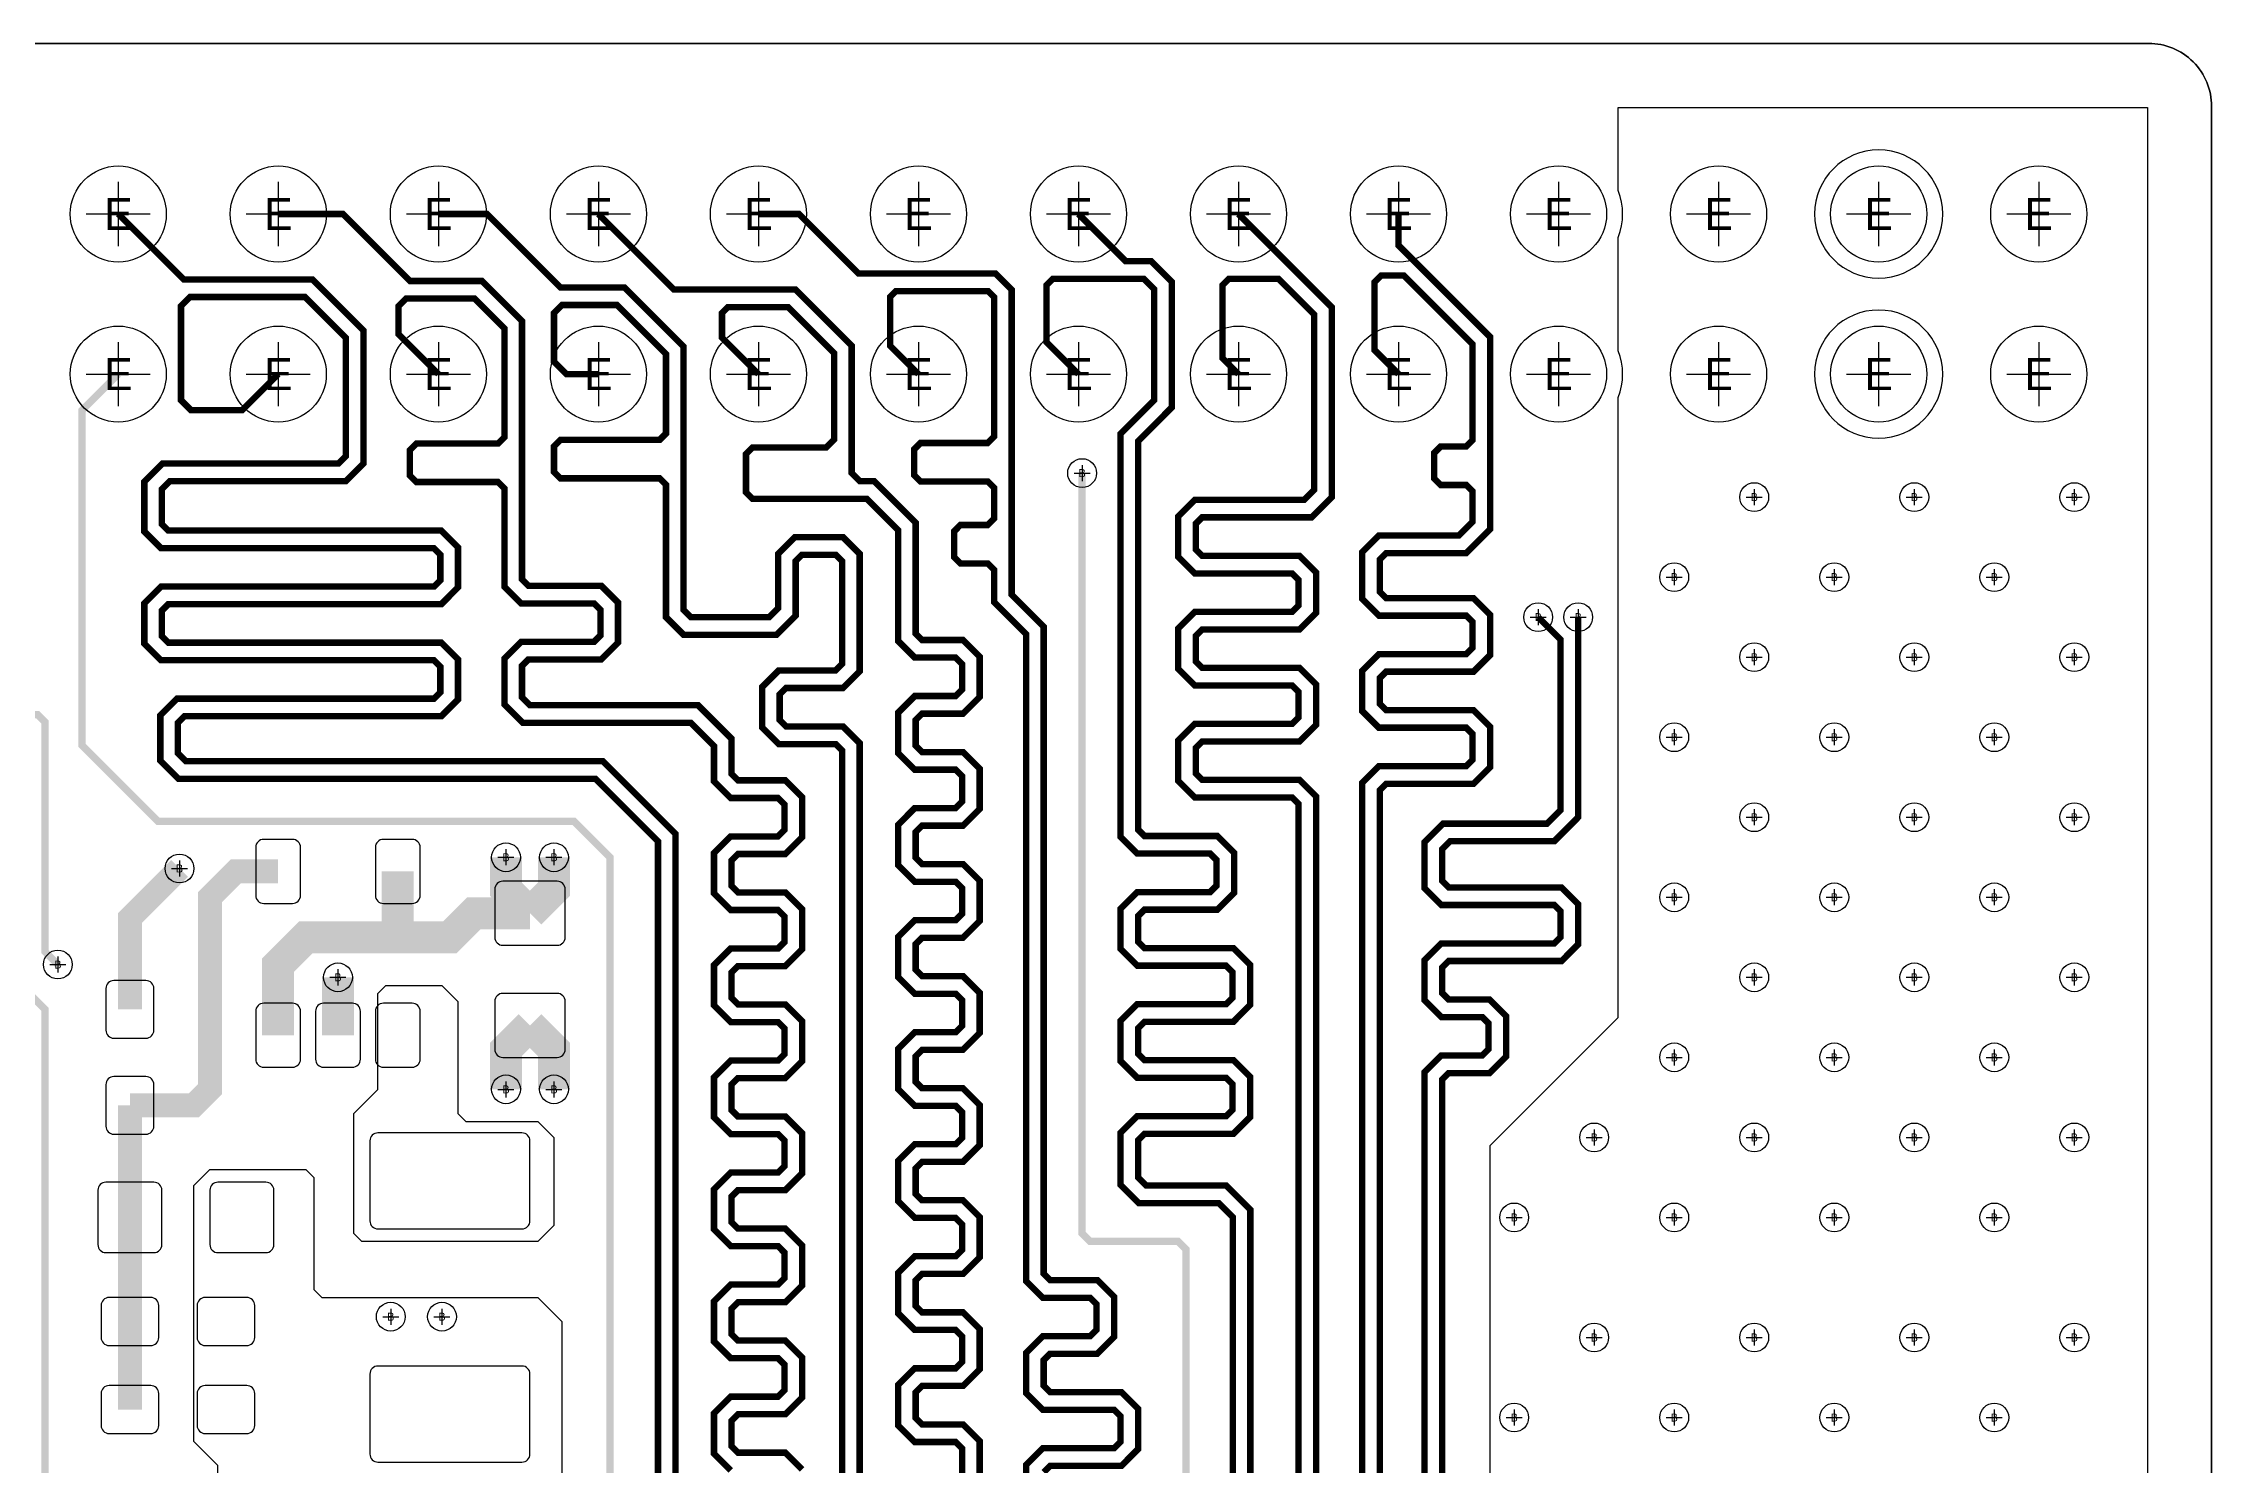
# Model space of a CAD drawing. Extents: x 9975 to 15325, y 4646 to 10805.
# Drawn here: x 12031 to 13386, y 6396 to 7283 of the extents above; entities that cross this region are included whole.
import ezdxf
from ezdxf.enums import TextEntityAlignment as Align

# ---------------------------------------------------------------- set-up
doc = ezdxf.new("R2010")
doc.units = 0
doc.layers.add('LX16-DDR', color=9, linetype='CONTINUOUS')

# ---------------------------------------------------------------- blocks, each defined once
blk = doc.blocks.new('FIGURE_CROSS')
for points in [[(0, 0.5), (0, -0.5)], [(-0.5, 0), (0.5, 0)]]:
    blk.add_lwpolyline(points)

msp = doc.modelspace()

# ---------------------------------------------------------------- linework, layer by layer
at = {"layer": 'LX16-DDR'}
for points in [[(10118.09, 4645.66), (13346.43, 4645.66, 0.414214), (13385.8, 4685.03), (13385.8, 7244.08, 0.414214), (13346.43, 7283.45), (10118.09, 7283.45, 0.414214), (10078.72, 7244.08), (10078.72, 4685.03, 0.414214)], [(10078.72, 7244.08, -0.414214), (10118.09, 7283.45), (13346.43, 7283.45, -0.414214), (13385.8, 7244.08), (13385.8, 4685.03, -0.414214), (13346.43, 4645.66), (10118.09, 4645.66, -0.414214), (10078.72, 4685.03)], [(10078.72, 4685.03), (10078.72, 7244.08, -0.414214), (10118.09, 7283.45), (13346.43, 7283.45, -0.414214), (13385.8, 7244.08), (13385.8, 4685.03, -0.414214), (13346.43, 4645.66), (10118.09, 4645.66, -0.414214)], [(12935, 4685.67), (12935, 4733.13, -0.778442), (12942.52, 4735.03, 3.9599), (12942.52, 4773.03, -0.778442), (12935, 4774.93), (12935, 4833.13, -0.778442), (12942.52, 4835.03, 3.9599), (12942.52, 4873.03, -0.778442), (12935, 4874.93), (12935, 6595), (13015, 6675), (13015, 7062.26, 0.188927), (13015, 7091.46), (13015, 7162.26, 0.188927), (13015, 7191.46), (13015, 7243.44), (13345.79, 7243.44), (13345.79, 4685.67)], [(13217.76, 7176.86, 1), (13137.72, 7176.86, 1)], [(13217.76, 7076.86, 1), (13137.72, 7076.86, 1)], [(12168.6, 6746.18), (12186.6, 6746.18, 0.414214), (12191.6, 6751.18), (12191.6, 6781.18, 0.414214), (12186.6, 6786.18), (12168.6, 6786.18, 0.414214), (12163.6, 6781.18), (12163.6, 6751.18, 0.414214)], [(12243.4, 6746.18), (12261.4, 6746.18, 0.414214), (12266.4, 6751.18), (12266.4, 6781.18, 0.414214), (12261.4, 6786.18), (12243.4, 6786.18, 0.414214), (12238.4, 6781.18), (12238.4, 6751.18, 0.414214)], [(12313, 6755), (12313, 6725, 0.414214), (12318, 6720), (12352, 6720, 0.414214), (12357, 6725), (12357, 6755, 0.414214), (12352, 6760), (12318, 6760, 0.414214)], [(12070, 6693), (12070, 6667, 0.414214), (12075, 6662), (12095, 6662, 0.414214), (12100, 6667), (12100, 6693, 0.414214), (12095, 6698), (12075, 6698, 0.414214)], [(12230, 6535), (12225, 6540), (12225, 6615), (12240, 6630), (12240, 6690), (12245, 6695), (12280, 6695), (12290, 6685), (12290, 6615), (12295, 6610), (12319.26, 6610, 0.018494), (12320.74, 6610), (12340, 6610), (12350, 6600), (12350, 6545), (12340, 6535)], [(12168.6, 6643.82), (12186.6, 6643.82, 0.414214), (12191.6, 6648.82), (12191.6, 6678.82, 0.414214), (12186.6, 6683.82), (12168.6, 6683.82, 0.414214), (12163.6, 6678.82), (12163.6, 6648.82, 0.414214)], [(12206, 6643.82), (12224, 6643.82, 0.414214), (12229, 6648.82), (12229, 6678.82, 0.414214), (12224, 6683.82), (12206, 6683.82, 0.414214), (12201, 6678.82), (12201, 6648.82, 0.414214)], [(12243.4, 6643.82), (12261.4, 6643.82, 0.414214), (12266.4, 6648.82), (12266.4, 6678.82, 0.414214), (12261.4, 6683.82), (12243.4, 6683.82, 0.414214), (12238.4, 6678.82), (12238.4, 6648.82, 0.414214)], [(12313, 6685), (12313, 6655, 0.414214), (12318, 6650), (12352, 6650, 0.414214), (12357, 6655), (12357, 6685, 0.414214), (12352, 6690), (12318, 6690, 0.414214)], [(12070, 6633), (12070, 6607, 0.414214), (12075, 6602), (12095, 6602, 0.414214), (12100, 6607), (12100, 6633, 0.414214), (12095, 6638), (12075, 6638, 0.414214)], [(12235, 6597.83), (12235, 6547.83, 0.414214), (12240, 6542.83), (12330, 6542.83, 0.414214), (12335, 6547.83), (12335, 6597.83, 0.414214), (12330, 6602.83), (12240, 6602.83, 0.414214)], [(12100, 6572), (12070, 6572, 0.414214), (12065, 6567), (12065, 6533, 0.414214), (12070, 6528), (12100, 6528, 0.414214), (12105, 6533), (12105, 6567, 0.414214)], [(12170, 6572), (12140, 6572, 0.414214), (12135, 6567), (12135, 6533, 0.414214), (12140, 6528), (12170, 6528, 0.414214), (12175, 6533), (12175, 6567, 0.414214)], [(12098, 6500), (12072, 6500, 0.414214), (12067, 6495), (12067, 6475, 0.414214), (12072, 6470), (12098, 6470, 0.414214), (12103, 6475), (12103, 6495, 0.414214)], [(12158, 6500), (12132, 6500, 0.414214), (12127, 6495), (12127, 6475, 0.414214), (12132, 6470), (12158, 6470, 0.414214), (12163, 6475), (12163, 6495, 0.414214)], [(12235, 6452.17), (12235, 6402.17, 0.414214), (12240, 6397.17), (12330, 6397.17, 0.414214), (12335, 6402.17), (12335, 6452.17, 0.414214), (12330, 6457.17), (12240, 6457.17, 0.414214)], [(12072, 6415), (12098, 6415, 0.414214), (12103, 6420), (12103, 6440, 0.414214), (12098, 6445), (12072, 6445, 0.414214), (12067, 6440), (12067, 6420, 0.414214)], [(12132, 6415), (12158, 6415, 0.414214), (12163, 6420), (12163, 6440, 0.414214), (12158, 6445), (12132, 6445, 0.414214), (12127, 6440), (12127, 6420, 0.414214)]]:
    msp.add_lwpolyline(points, format="xyb", close=True, dxfattribs=at)
for points, const_width in [([(12077.74, 7176.86), (12118.6, 7136), (12199, 7136), (12231, 7104), (12231, 7021), (12220, 7010), (12110, 7010), (12105, 7005), (12105, 6983.09), (12109, 6979.09), (12279.56, 6979.09), (12290, 6968.65), (12290, 6943.53), (12279.56, 6933.09), (12109, 6933.09), (12105, 6929.09), (12105, 6913.09), (12109, 6909.09), (12279.56, 6909.09), (12290, 6898.65), (12290, 6873.53), (12279.56, 6863.09), (12119, 6863.09), (12115, 6859.09), (12115, 6840), (12120, 6835), (12380.56, 6835), (12426, 6789.56), (12426, 6055.44)], 4), ([(12505, 6392.61), (12494.56, 6403.05), (12465, 6403.05), (12461, 6407.05), (12461, 6423.05), (12465, 6427.05), (12494.56, 6427.05), (12505, 6437.49), (12505, 6462.61), (12494.56, 6473.05), (12465, 6473.05), (12461, 6477.05), (12461, 6493.05), (12465, 6497.05), (12494.56, 6497.05), (12505, 6507.49), (12505, 6532.61), (12494.56, 6543.05), (12465, 6543.05), (12461, 6547.05), (12461, 6563.05), (12465, 6567.05), (12494.56, 6567.05), (12505, 6577.49), (12505, 6602.61), (12494.56, 6613.05), (12465, 6613.05), (12461, 6617.05), (12461, 6633.05), (12465, 6637.05), (12494.56, 6637.05), (12505, 6647.49), (12505, 6672.61), (12494.56, 6683.05), (12465, 6683.05), (12461, 6687.05), (12461, 6703.05), (12465, 6707.05), (12494.56, 6707.05), (12505, 6717.49), (12505, 6742.61), (12494.56, 6753.05), (12465, 6753.05), (12461, 6757.05), (12461, 6773.05), (12465, 6777.05), (12494.56, 6777.05), (12505, 6787.49), (12505, 6812.61), (12494.56, 6823.05), (12465, 6823.05), (12461, 6827.05), (12461, 6849), (12440, 6870), (12335, 6870), (12330, 6875), (12330, 6894.59), (12334, 6898.59), (12379.56, 6898.59), (12390, 6909.03), (12390, 6934.15), (12379.56, 6944.59), (12334, 6944.59), (12330, 6948.59), (12330, 7110), (12305, 7135), (12260, 7135), (12218.14, 7176.86), (12177.74, 7176.86)], 4), ([(12541, 6386.62), (12541, 6846.29), (12530.56, 6856.73), (12495, 6856.73), (12491, 6860.73), (12491, 6876.73), (12495, 6880.73), (12530.56, 6880.73), (12541, 6891.17), (12541, 6964.56), (12530.56, 6975), (12500.44, 6975), (12490, 6964.56), (12490, 6930.56), (12484.44, 6925), (12435.56, 6925), (12431, 6929.56), (12431, 7094), (12394, 7131), (12354, 7131), (12308.14, 7176.86), (12277.74, 7176.86)], 4), ([(12616, 6129.28), (12616, 6410.29), (12605.56, 6420.73), (12580, 6420.73), (12576, 6424.73), (12576, 6440.73), (12580, 6444.73), (12605.56, 6444.73), (12616, 6455.17), (12616, 6480.29), (12605.56, 6490.73), (12580, 6490.73), (12576, 6494.73), (12576, 6510.73), (12580, 6514.73), (12605.56, 6514.73), (12616, 6525.17), (12616, 6550.29), (12605.56, 6560.73), (12580, 6560.73), (12576, 6564.73), (12576, 6580.73), (12580, 6584.73), (12605.56, 6584.73), (12616, 6595.17), (12616, 6620.29), (12605.56, 6630.73), (12580, 6630.73), (12576, 6634.73), (12576, 6650.73), (12580, 6654.73), (12605.56, 6654.73), (12616, 6665.17), (12616, 6690.29), (12605.56, 6700.73), (12580, 6700.73), (12576, 6704.73), (12576, 6720.73), (12580, 6724.73), (12605.56, 6724.73), (12616, 6735.17), (12616, 6760.29), (12605.56, 6770.73), (12580, 6770.73), (12576, 6774.73), (12576, 6790.73), (12580, 6794.73), (12605.56, 6794.73), (12616, 6805.17), (12616, 6830.29), (12605.56, 6840.73), (12580, 6840.73), (12576, 6844.73), (12576, 6860.73), (12580, 6864.73), (12605.56, 6864.73), (12616, 6875.17), (12616, 6900.29), (12605.56, 6910.73), (12580, 6910.73), (12576, 6914.73), (12576, 6984), (12550, 7010), (12541, 7010), (12536, 7015), (12536, 7094.56), (12500.92, 7129.64), (12424.96, 7129.64), (12377.74, 7176.86)], 4), ([(12656, 6390.86), (12660, 6394.86), (12704.56, 6394.86), (12715, 6405.3), (12715, 6430.42), (12704.56, 6440.86), (12660, 6440.86), (12656, 6444.86), (12656, 6460.86), (12660, 6464.86), (12689.56, 6464.86), (12700, 6475.3), (12700, 6500.42), (12689.56, 6510.86), (12660, 6510.86), (12656, 6514.86), (12656, 6919), (12636, 6939), (12636, 7129.56), (12625.92, 7139.64), (12540.36, 7139.64), (12503.14, 7176.86), (12477.74, 7176.86)], 4), ([(12785.13, 5530.13), (12785.13, 6554.87), (12770, 6570), (12720, 6570), (12715, 6575), (12715, 6598.28), (12719, 6602.28), (12774.56, 6602.28), (12785, 6612.72), (12785, 6637.84), (12774.56, 6648.28), (12719, 6648.28), (12715, 6652.28), (12715, 6668.28), (12719, 6672.28), (12774.56, 6672.28), (12785, 6682.72), (12785, 6707.84), (12774.56, 6718.28), (12719, 6718.28), (12715, 6722.28), (12715, 6738.28), (12719, 6742.28), (12764.56, 6742.28), (12775, 6752.72), (12775, 6777.84), (12764.56, 6788.28), (12719, 6788.28), (12715, 6792.28), (12715, 7035), (12736, 7056), (12736, 7134.56), (12723.2, 7147.36), (12707.24, 7147.36), (12677.74, 7176.86)], 4), ([(12777.74, 7176.86), (12836, 7118.6), (12836, 7000), (12823.35, 6987.35), (12755, 6987.35), (12751, 6983.35), (12751, 6967.35), (12755, 6963.35), (12815.82, 6963.35), (12826.26, 6952.91), (12826.26, 6927.79), (12815.82, 6917.35), (12755, 6917.35), (12751, 6913.35), (12751, 6897.35), (12755, 6893.35), (12815.82, 6893.35), (12826.26, 6882.91), (12826.26, 6857.79), (12815.82, 6847.35), (12755, 6847.35), (12751, 6843.35), (12751, 6827.35), (12755, 6823.35), (12815.82, 6823.35), (12826.26, 6812.91), (12826.26, 5515.7)], 4), ([(12866, 5494.18), (12866, 6816.95), (12870, 6820.95), (12924.56, 6820.95), (12935, 6831.39), (12935, 6856.51), (12924.56, 6866.95), (12870, 6866.95), (12866, 6870.95), (12866, 6886.95), (12870, 6890.95), (12924.56, 6890.95), (12935, 6901.39), (12935, 6926.51), (12924.56, 6936.95), (12870, 6936.95), (12866, 6940.95), (12866, 6961), (12870, 6965), (12920, 6965), (12935, 6980), (12935, 7100), (12877.74, 7157.26), (12877.74, 7176.86)], 4), ([(12855, 5498.74), (12855, 6821.51), (12865.44, 6831.95), (12920, 6831.95), (12924, 6835.95), (12924, 6851.95), (12920, 6855.95), (12865.44, 6855.95), (12855, 6866.39), (12855, 6891.51), (12865.44, 6901.95), (12920, 6901.95), (12924, 6905.95), (12924, 6921.95), (12920, 6925.95), (12865.44, 6925.95), (12855, 6936.39), (12855, 6965.56), (12865.44, 6976), (12915.44, 6976), (12924, 6984.56), (12924, 7003.58), (12920, 7007.58), (12904, 7007.58), (12900, 7011.58), (12900, 7027.58), (12904, 7031.58), (12920, 7031.58), (12924, 7035.58), (12924, 7095.44), (12881.08, 7138.36), (12866.74, 7138.36), (12862.74, 7134.36), (12862.74, 7091.86), (12877.74, 7076.86)], 4), ([(12177.74, 7076.86), (12155.24, 7054.36), (12123.14, 7054.36), (12116.95, 7060.55), (12116.95, 7119.45), (12122.5, 7125), (12194.44, 7125), (12220, 7099.44), (12220, 7025.56), (12215.44, 7021), (12105.44, 7021), (12094, 7009.56), (12094, 6978.53), (12104.44, 6968.09), (12275, 6968.09), (12279, 6964.09), (12279, 6948.09), (12275, 6944.09), (12104.44, 6944.09), (12094, 6933.65), (12094, 6908.53), (12104.44, 6898.09), (12275, 6898.09), (12279, 6894.09), (12279, 6878.09), (12275, 6874.09), (12114.44, 6874.09), (12104, 6863.65), (12104, 6835.44), (12115.44, 6824), (12376, 6824), (12415, 6785), (12415, 6060)], 4), ([(12645, 6370.3), (12645, 6395.42), (12655.44, 6405.86), (12700, 6405.86), (12704, 6409.86), (12704, 6425.86), (12700, 6429.86), (12655.44, 6429.86), (12645, 6440.3), (12645, 6465.42), (12655.44, 6475.86), (12685, 6475.86), (12689, 6479.86), (12689, 6495.86), (12685, 6499.86), (12655.44, 6499.86), (12645, 6510.3), (12645, 6914.44), (12625, 6934.44), (12625, 6954.58), (12621, 6958.58), (12604, 6958.58), (12600, 6962.58), (12600, 6978.58), (12604, 6982.58), (12621, 6982.58), (12625, 6986.58), (12625, 7005.79), (12621, 7009.79), (12579, 7009.79), (12575, 7013.79), (12575, 7029.79), (12579, 7033.79), (12621, 7033.79), (12625, 7037.79), (12625, 7125), (12621.36, 7128.64), (12563.64, 7128.64), (12560, 7125), (12560, 7094.6), (12577.74, 7076.86)], 4), ([(12774.13, 5534.69), (12774.13, 6550.31), (12765.44, 6559), (12715.44, 6559), (12704, 6570.44), (12704, 6602.84), (12714.44, 6613.28), (12770, 6613.28), (12774, 6617.28), (12774, 6633.28), (12770, 6637.28), (12714.44, 6637.28), (12704, 6647.72), (12704, 6672.84), (12714.44, 6683.28), (12770, 6683.28), (12774, 6687.28), (12774, 6703.28), (12770, 6707.28), (12714.44, 6707.28), (12704, 6717.72), (12704, 6742.84), (12714.44, 6753.28), (12760, 6753.28), (12764, 6757.28), (12764, 6773.28), (12760, 6777.28), (12714.44, 6777.28), (12704, 6787.72), (12704, 7039.56), (12725, 7060.56), (12725, 7130), (12718.64, 7136.36), (12661.74, 7136.36), (12657.74, 7132.36), (12657.74, 7096.86), (12677.74, 7076.86)], 4), ([(12777.74, 7076.86), (12767.74, 7086.86), (12767.74, 7132.36), (12771.74, 7136.36), (12802.68, 7136.36), (12825, 7114.04), (12825, 7004.56), (12818.79, 6998.35), (12750.44, 6998.35), (12740, 6987.91), (12740, 6962.79), (12750.44, 6952.35), (12811.26, 6952.35), (12815.26, 6948.35), (12815.26, 6932.35), (12811.26, 6928.35), (12750.44, 6928.35), (12740, 6917.91), (12740, 6892.79), (12750.44, 6882.35), (12811.26, 6882.35), (12815.26, 6878.35), (12815.26, 6862.35), (12811.26, 6858.35), (12750.44, 6858.35), (12740, 6847.91), (12740, 6822.79), (12750.44, 6812.35), (12811.26, 6812.35), (12815.26, 6808.35), (12815.26, 5520.26)], 4), ([(12460.44, 6392.05), (12450, 6402.49), (12450, 6427.61), (12460.44, 6438.05), (12490, 6438.05), (12494, 6442.05), (12494, 6458.05), (12490, 6462.05), (12460.44, 6462.05), (12450, 6472.49), (12450, 6497.61), (12460.44, 6508.05), (12490, 6508.05), (12494, 6512.05), (12494, 6528.05), (12490, 6532.05), (12460.44, 6532.05), (12450, 6542.49), (12450, 6567.61), (12460.44, 6578.05), (12490, 6578.05), (12494, 6582.05), (12494, 6598.05), (12490, 6602.05), (12460.44, 6602.05), (12450, 6612.49), (12450, 6637.61), (12460.44, 6648.05), (12490, 6648.05), (12494, 6652.05), (12494, 6668.05), (12490, 6672.05), (12460.44, 6672.05), (12450, 6682.49), (12450, 6707.61), (12460.44, 6718.05), (12490, 6718.05), (12494, 6722.05), (12494, 6738.05), (12490, 6742.05), (12460.44, 6742.05), (12450, 6752.49), (12450, 6777.61), (12460.44, 6788.05), (12490, 6788.05), (12494, 6792.05), (12494, 6808.05), (12490, 6812.05), (12460.44, 6812.05), (12450, 6822.49), (12450, 6844.44), (12435.44, 6859), (12330.44, 6859), (12319, 6870.44), (12319, 6899.15), (12329.44, 6909.59), (12375, 6909.59), (12379, 6913.59), (12379, 6929.59), (12375, 6933.59), (12329.44, 6933.59), (12319, 6944.03), (12319, 7005.42), (12315, 7009.42), (12264, 7009.42), (12260, 7013.42), (12260, 7029.42), (12264, 7033.42), (12315, 7033.42), (12319, 7037.42), (12319, 7105.44), (12300.44, 7124), (12257.55, 7124), (12252.83, 7119.28), (12252.83, 7101.77), (12277.74, 7076.86)], 4), ([(12530, 6382.06), (12530, 6841.73), (12526, 6845.73), (12490.44, 6845.73), (12480, 6856.17), (12480, 6881.29), (12490.44, 6891.73), (12526, 6891.73), (12530, 6895.73), (12530, 6960), (12526, 6964), (12505, 6964), (12501, 6960), (12501, 6926), (12489, 6914), (12431, 6914), (12420, 6925), (12420, 7007.75), (12416, 7011.75), (12354, 7011.75), (12350, 7015.75), (12350, 7031.75), (12354, 7035.75), (12416, 7035.75), (12420, 7039.75), (12420, 7089.44), (12389.44, 7120), (12355, 7120), (12350, 7115), (12350, 7084.6), (12357.74, 7076.86), (12377.74, 7076.86)], 4), ([(12605, 6124.72), (12605, 6405.73), (12601, 6409.73), (12575.44, 6409.73), (12565, 6420.17), (12565, 6445.29), (12575.44, 6455.73), (12601, 6455.73), (12605, 6459.73), (12605, 6475.73), (12601, 6479.73), (12575.44, 6479.73), (12565, 6490.17), (12565, 6515.29), (12575.44, 6525.73), (12601, 6525.73), (12605, 6529.73), (12605, 6545.73), (12601, 6549.73), (12575.44, 6549.73), (12565, 6560.17), (12565, 6585.29), (12575.44, 6595.73), (12601, 6595.73), (12605, 6599.73), (12605, 6615.73), (12601, 6619.73), (12575.44, 6619.73), (12565, 6630.17), (12565, 6655.29), (12575.44, 6665.73), (12601, 6665.73), (12605, 6669.73), (12605, 6685.73), (12601, 6689.73), (12575.44, 6689.73), (12565, 6700.17), (12565, 6725.29), (12575.44, 6735.73), (12601, 6735.73), (12605, 6739.73), (12605, 6755.73), (12601, 6759.73), (12575.44, 6759.73), (12565, 6770.17), (12565, 6795.29), (12575.44, 6805.73), (12601, 6805.73), (12605, 6809.73), (12605, 6825.73), (12601, 6829.73), (12575.44, 6829.73), (12565, 6840.17), (12565, 6865.29), (12575.44, 6875.73), (12601, 6875.73), (12605, 6879.73), (12605, 6895.73), (12601, 6899.73), (12575.44, 6899.73), (12565, 6910.17), (12565, 6979.44), (12545.44, 6999), (12474, 6999), (12470, 7003), (12470, 7027), (12474, 7031), (12520, 7031), (12525, 7036), (12525, 7090), (12496.36, 7118.64), (12458.64, 7118.64), (12455, 7115), (12455, 7099.6), (12477.74, 7076.86)], 4), ([(12077.74, 7076.86), (12055, 7054.12), (12055, 6845), (12102.5, 6797.5), (12362.5, 6797.5), (12385, 6775), (12385, 6075), (12210, 5900), (12210, 5840), (12185, 5815), (12185, 5806.89), (12120.28, 5742.17)], 4.6), ([(12680, 7015), (12680, 6540), (12685, 6535), (12740, 6535), (12745, 6530), (12745, 5550), (12680, 5485), (12101.85, 5485), (12080.91, 5505.94)], 4.6), ([(12965, 6925), (12979, 6911), (12979, 6804.56), (12970.44, 6796), (12905.44, 6796), (12894, 6784.56), (12894, 6755.63), (12904.44, 6745.19), (12975, 6745.19), (12979, 6741.19), (12979, 6725.19), (12975, 6721.19), (12904.44, 6721.19), (12894, 6710.75), (12894, 6685.63), (12904.44, 6675.19), (12930, 6675.19), (12934, 6671.19), (12934, 6655.19), (12930, 6651.19), (12904.44, 6651.19), (12894, 6640.75), (12894, 5479)], 4), ([(12990, 6925), (12990, 6800), (12975, 6785), (12910, 6785), (12905, 6780), (12905, 6760.19), (12909, 6756.19), (12979.56, 6756.19), (12990, 6745.75), (12990, 6720.63), (12979.56, 6710.19), (12909, 6710.19), (12905, 6706.19), (12905, 6690.19), (12909, 6686.19), (12934.56, 6686.19), (12945, 6675.75), (12945, 6650.63), (12934.56, 6640.19), (12909, 6640.19), (12905, 6636.19), (12905, 5474.44)], 4), ([(12120.28, 5820.91), (12125.91, 5820.91), (12156, 5851), (12156, 5904), (12076, 5984), (12076, 6308), (12032, 6352), (12032, 6680), (12024, 6688), (12016, 6688), (12012, 6692), (12012, 6859.4), (12016.6, 6864), (12027.4, 6864), (12032, 6859.4), (12032, 6716), (12040, 6708)], 4.6), ([(12085, 6680), (12085, 6737), (12116, 6768)], 15), ([(12252.4, 6766.18), (12252.4, 6725)], 20), ([(12335, 6740), (12320, 6755), (12320, 6775)], 20), ([(12350, 6775), (12350, 6755), (12335, 6740)], 20), ([(12085, 6620), (12125, 6620), (12135, 6630), (12135, 6750), (12151.18, 6766.18), (12177.6, 6766.18)], 15), ([(12252.4, 6725), (12285, 6725), (12300, 6740), (12335, 6740)], 20), ([(12177.6, 6663.82), (12177.6, 6707.6), (12195, 6725), (12252.4, 6725)], 20), ([(12215, 6663.82), (12215, 6700)], 20), ([(12335, 6670), (12320, 6655), (12320, 6630)], 20), ([(12335, 6670), (12350, 6655), (12350, 6630)], 20), ([(12085, 6550), (12085, 6620)], 15), ([(12085, 6485), (12085, 6550)], 15), ([(12085, 6430), (12085, 6485)], 15)]:
    msp.add_lwpolyline(points, dxfattribs=dict(at, const_width=const_width))
msp.add_lwpolyline([(12140, 6395), (12125, 6410), (12125, 6570), (12135, 6580), (12195, 6580), (12200, 6575), (12200, 6505), (12205, 6500), (12340, 6500), (12355, 6485), (12355, 6335), (12350, 6330), (12145, 6330), (12140, 6335)], close=True, dxfattribs=at)
for centre, radius in [((12077.74, 7176.86), 30), ((12177.74, 7176.86), 30), ((12277.74, 7176.86), 30), ((12377.74, 7176.86), 30), ((12477.74, 7176.86), 30), ((12577.74, 7176.86), 30), ((12677.74, 7176.86), 30), ((12777.74, 7176.86), 30), ((12877.74, 7176.86), 30), ((12977.74, 7176.86), 30), ((13077.74, 7176.86), 30), ((13177.74, 7176.86), 30), ((13277.74, 7176.86), 30), ((12077.74, 7076.86), 30), ((12177.74, 7076.86), 30), ((12277.74, 7076.86), 30), ((12377.74, 7076.86), 30), ((12477.74, 7076.86), 30), ((12577.74, 7076.86), 30), ((12677.74, 7076.86), 30), ((12777.74, 7076.86), 30), ((12877.74, 7076.86), 30), ((12977.74, 7076.86), 30), ((13077.74, 7076.86), 30), ((13177.74, 7076.86), 30), ((13277.74, 7076.86), 30), ((12680, 7015), 9), ((13100, 7000), 9), ((13200, 7000), 9), ((13300, 7000), 9), ((13050, 6950), 9), ((13150, 6950), 9), ((13250, 6950), 9), ((12965, 6925), 9), ((12990, 6925), 9), ((13100, 6900), 9), ((13200, 6900), 9), ((13300, 6900), 9), ((13050, 6850), 9), ((13150, 6850), 9), ((13250, 6850), 9), ((13100, 6800), 9), ((13200, 6800), 9), ((13300, 6800), 9), ((12116, 6768), 9), ((12320, 6775), 9), ((12350, 6775), 9), ((13050, 6750), 9), ((13150, 6750), 9), ((13250, 6750), 9), ((12040, 6708), 9), ((12215, 6700), 9), ((13100, 6700), 9), ((13200, 6700), 9), ((13300, 6700), 9), ((13050, 6650), 9), ((13150, 6650), 9), ((13250, 6650), 9), ((12320, 6630), 9), ((12350, 6630), 9), ((13000, 6600), 9), ((13100, 6600), 9), ((13200, 6600), 9), ((13300, 6600), 9), ((12950, 6550), 9), ((13050, 6550), 9), ((13150, 6550), 9), ((13250, 6550), 9), ((12248, 6488), 9), ((12280, 6488), 9), ((13000, 6475), 9), ((13100, 6475), 9), ((13200, 6475), 9), ((13300, 6475), 9), ((12950, 6425), 9), ((13050, 6425), 9), ((13150, 6425), 9), ((13250, 6425), 9)]:
    msp.add_circle(centre, radius, dxfattribs=at)

# ---------------------------------------------------------------- block references
for p, xscale, yscale in [((12077.74, 7176.86), 40, 40), ((12177.74, 7176.86), 40, 40), ((12277.74, 7176.86), 40, 40), ((12377.74, 7176.86), 40, 40), ((12477.74, 7176.86), 40, 40), ((12577.74, 7176.86), 40, 40), ((12677.74, 7176.86), 40, 40), ((12777.74, 7176.86), 40, 40), ((12877.74, 7176.86), 40, 40), ((12977.74, 7176.86), 40, 40), ((13077.74, 7176.86), 40, 40), ((13177.74, 7176.86), 40, 40), ((13277.74, 7176.86), 40, 40), ((12077.74, 7076.86), 40, 40), ((12177.74, 7076.86), 40, 40), ((12277.74, 7076.86), 40, 40), ((12377.74, 7076.86), 40, 40), ((12477.74, 7076.86), 40, 40), ((12577.74, 7076.86), 40, 40), ((12677.74, 7076.86), 40, 40), ((12777.74, 7076.86), 40, 40), ((12877.74, 7076.86), 40, 40), ((12977.74, 7076.86), 40, 40), ((13077.74, 7076.86), 40, 40), ((13177.74, 7076.86), 40, 40), ((13277.74, 7076.86), 40, 40), ((12680, 7015), 10, 10), ((13100, 7000), 10, 10), ((13200, 7000), 10, 10), ((13300, 7000), 10, 10), ((13050, 6950), 10, 10), ((13150, 6950), 10, 10), ((13250, 6950), 10, 10), ((12965, 6925), 10, 10), ((12990, 6925), 10, 10), ((13100, 6900), 10, 10), ((13200, 6900), 10, 10), ((13300, 6900), 10, 10), ((13050, 6850), 10, 10), ((13150, 6850), 10, 10), ((13250, 6850), 10, 10), ((13100, 6800), 10, 10), ((13200, 6800), 10, 10), ((13300, 6800), 10, 10), ((12320, 6775), 10, 10), ((12350, 6775), 10, 10), ((12116, 6768), 10, 10), ((13050, 6750), 10, 10), ((13150, 6750), 10, 10), ((13250, 6750), 10, 10), ((12040, 6708), 10, 10), ((12215, 6700), 10, 10), ((13100, 6700), 10, 10), ((13200, 6700), 10, 10), ((13300, 6700), 10, 10), ((13050, 6650), 10, 10), ((13150, 6650), 10, 10), ((13250, 6650), 10, 10), ((12320, 6630), 10, 10), ((12350, 6630), 10, 10), ((13000, 6600), 10, 10), ((13100, 6600), 10, 10), ((13200, 6600), 10, 10), ((13300, 6600), 10, 10), ((12950, 6550), 10, 10), ((13050, 6550), 10, 10), ((13150, 6550), 10, 10), ((13250, 6550), 10, 10), ((12248, 6488), 10, 10), ((12280, 6488), 10, 10), ((13000, 6475), 10, 10), ((13100, 6475), 10, 10), ((13200, 6475), 10, 10), ((13300, 6475), 10, 10), ((12950, 6425), 10, 10), ((13050, 6425), 10, 10), ((13150, 6425), 10, 10), ((13250, 6425), 10, 10)]:
    msp.add_blockref('FIGURE_CROSS', p, dxfattribs=dict(at, xscale=xscale, yscale=yscale))

# ---------------------------------------------------------------- texts
for s, height, p in [('E', 20, (12077.74, 7176.86)), ('E', 20, (12177.74, 7176.86)), ('E', 20, (12277.74, 7176.86)), ('E', 20, (12377.74, 7176.86)), ('E', 20, (12477.74, 7176.86)), ('E', 20, (12577.74, 7176.86)), ('E', 20, (12677.74, 7176.86)), ('E', 20, (12777.74, 7176.86)), ('E', 20, (12877.74, 7176.86)), ('E', 20, (12977.74, 7176.86)), ('E', 20, (13077.74, 7176.86)), ('E', 20, (13177.74, 7176.86)), ('E', 20, (13277.74, 7176.86)), ('E', 20, (12077.74, 7076.86)), ('E', 20, (12177.74, 7076.86)), ('E', 20, (12277.74, 7076.86)), ('E', 20, (12377.74, 7076.86)), ('E', 20, (12477.74, 7076.86)), ('E', 20, (12577.74, 7076.86)), ('E', 20, (12677.74, 7076.86)), ('E', 20, (12777.74, 7076.86)), ('E', 20, (12877.74, 7076.86)), ('E', 20, (12977.74, 7076.86)), ('E', 20, (13077.74, 7076.86)), ('E', 20, (13177.74, 7076.86)), ('E', 20, (13277.74, 7076.86)), ('B', 5, (12680, 7015)), ('B', 5, (13100, 7000)), ('B', 5, (13200, 7000)), ('B', 5, (13300, 7000)), ('B', 5, (13050, 6950)), ('B', 5, (13150, 6950)), ('B', 5, (13250, 6950)), ('B', 5, (12965, 6925)), ('B', 5, (12990, 6925)), ('B', 5, (13100, 6900)), ('B', 5, (13200, 6900)), ('B', 5, (13300, 6900)), ('B', 5, (13050, 6850)), ('B', 5, (13150, 6850)), ('B', 5, (13250, 6850)), ('B', 5, (13100, 6800)), ('B', 5, (13200, 6800)), ('B', 5, (13300, 6800)), ('B', 5, (12320, 6775)), ('B', 5, (12350, 6775)), ('B', 5, (12116, 6768)), ('B', 5, (13050, 6750)), ('B', 5, (13150, 6750)), ('B', 5, (13250, 6750)), ('B', 5, (12040, 6708)), ('B', 5, (12215, 6700)), ('B', 5, (13100, 6700)), ('B', 5, (13200, 6700)), ('B', 5, (13300, 6700)), ('B', 5, (13050, 6650)), ('B', 5, (13150, 6650)), ('B', 5, (13250, 6650)), ('B', 5, (12320, 6630)), ('B', 5, (12350, 6630)), ('B', 5, (13000, 6600)), ('B', 5, (13100, 6600)), ('B', 5, (13200, 6600)), ('B', 5, (13300, 6600)), ('B', 5, (12950, 6550)), ('B', 5, (13050, 6550)), ('B', 5, (13150, 6550)), ('B', 5, (13250, 6550)), ('B', 5, (12248, 6488)), ('B', 5, (12280, 6488)), ('B', 5, (13000, 6475)), ('B', 5, (13100, 6475)), ('B', 5, (13200, 6475)), ('B', 5, (13300, 6475)), ('B', 5, (12950, 6425)), ('B', 5, (13050, 6425)), ('B', 5, (13150, 6425)), ('B', 5, (13250, 6425))]:
    msp.add_text(s, height=height, dxfattribs=at).set_placement(p, align=Align.MIDDLE_CENTER)

doc.saveas('drawing.dxf')
